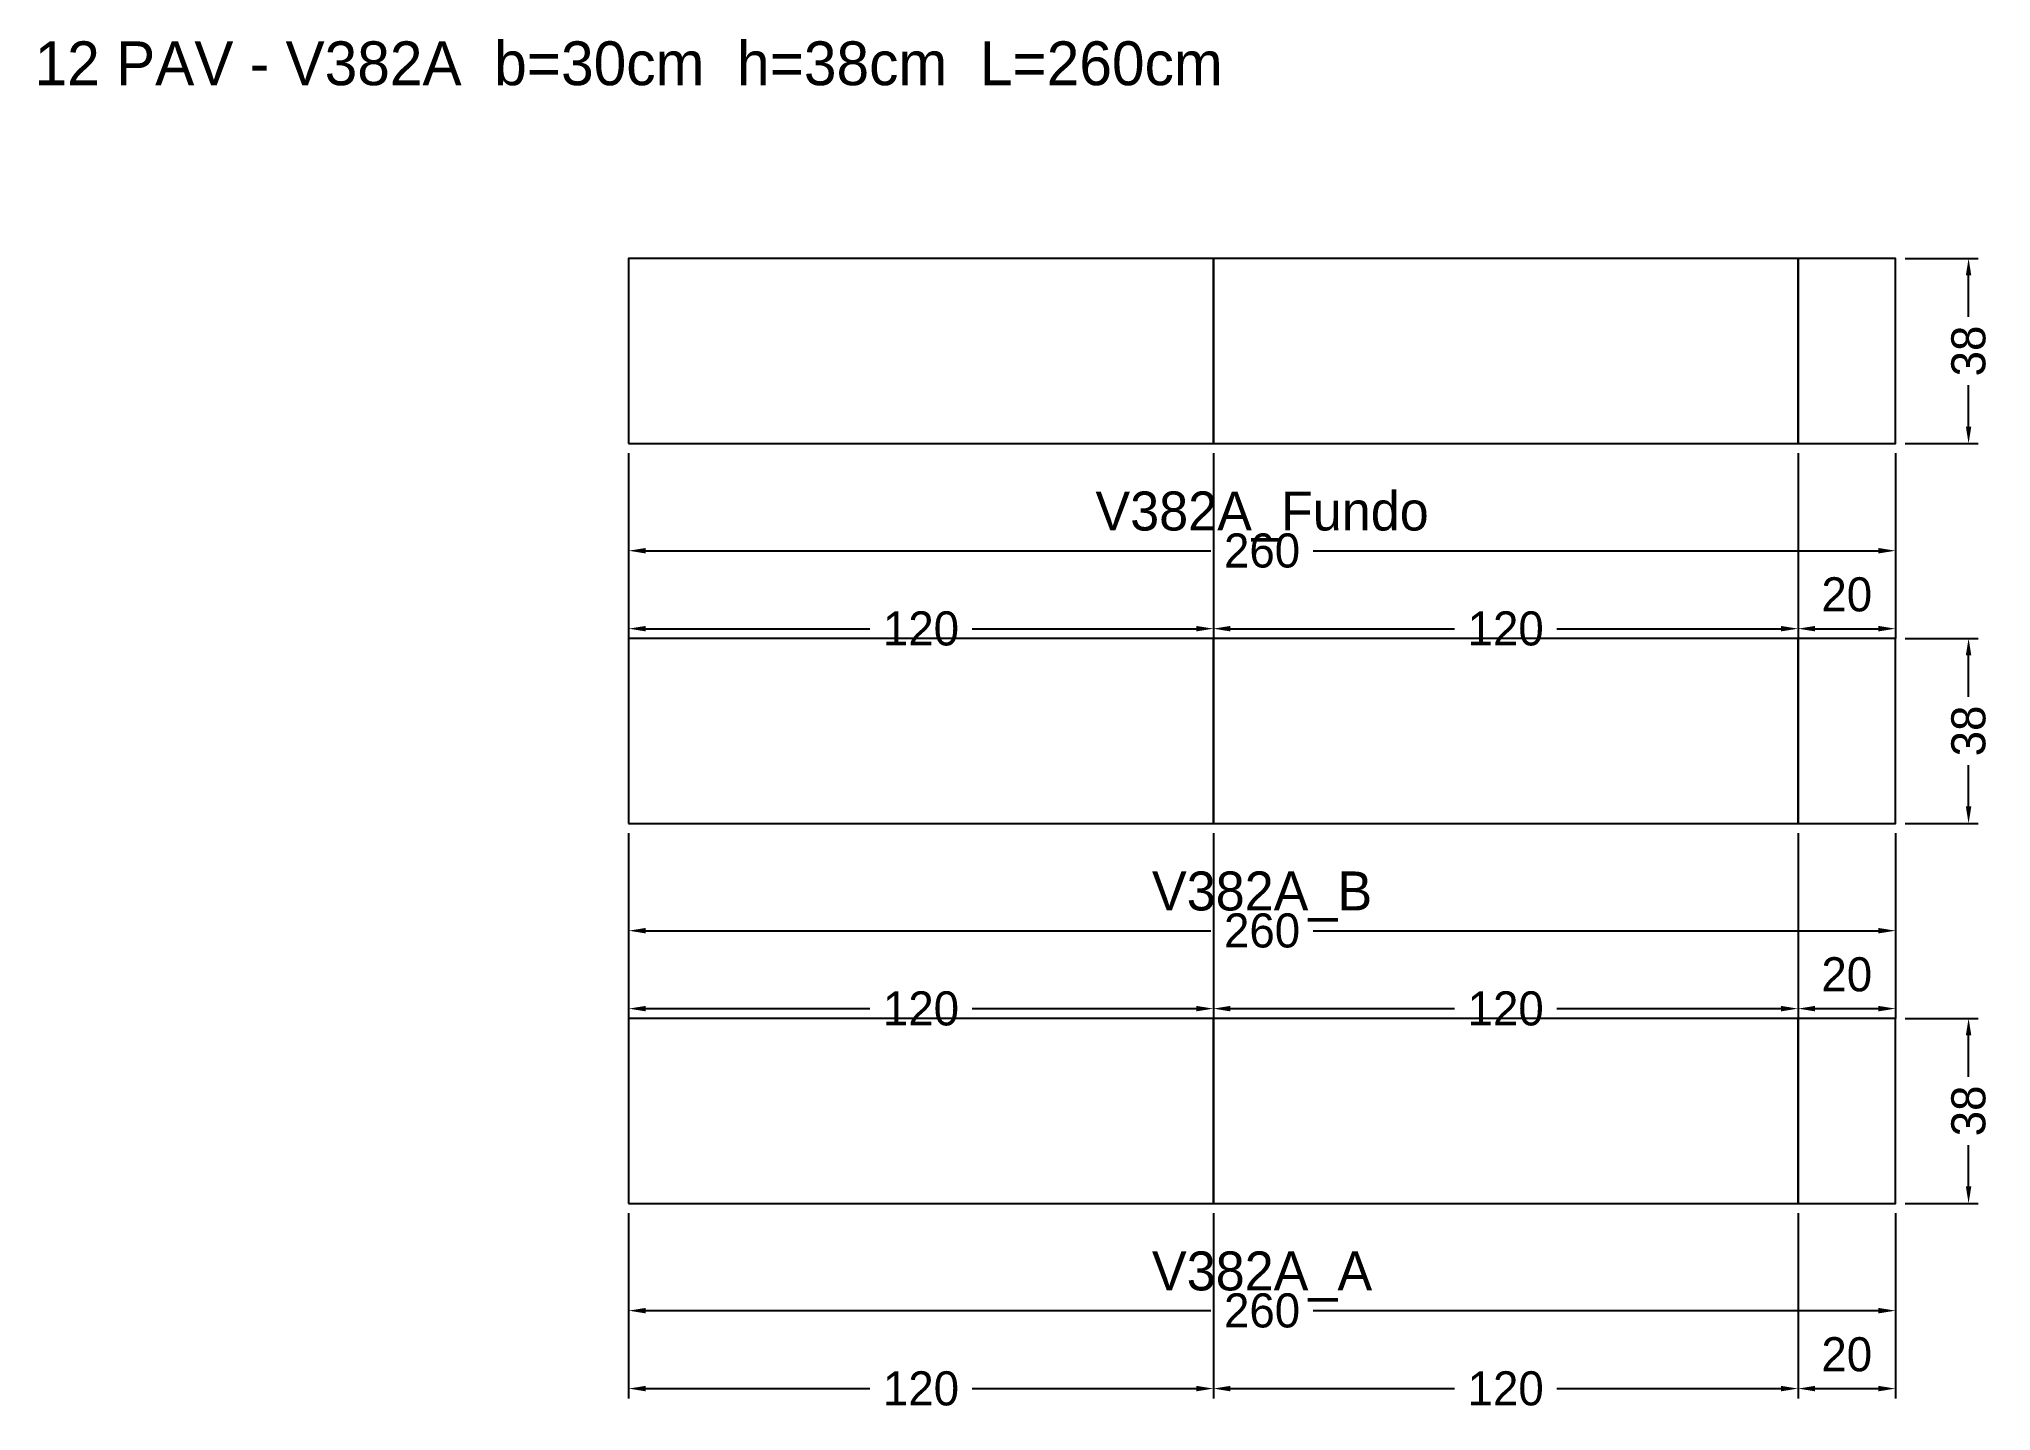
# Model space of a CAD drawing. Header units: metres. Extents: x -121 to 280, y -43 to 239.
import ezdxf

# ---------------------------------------------------------------- set-up
doc = ezdxf.new("R2010")
doc.units = ezdxf.units.M
for name, color, linetype in [('COTA', 3, 'Continuous'), ('NOMENCLATURA', 2, 'Continuous'), ('Paineis', 7, 'Continuous'), ('Texto Secao', 2, 'Continuous')]:
    doc.layers.add(name, color=color, linetype=linetype)
doc.dimstyles.new('COTA_VIG', dxfattribs={"dimtxt": 7, "dimasz": 3.5, "dimexe": 2, "dimexo": 2, "dimgap": 1.5, "dimtad": 1, "dimdec": 1, "dimcen": 2.5, "dimclrd": 3, "dimclre": 3, "dimclrt": 3, "dimazin": 3, "dimtfac": 1, "dimtmove": 0, "dimatfit": 3})

# ---------------------------------------------------------------- blocks, each defined once
blk = doc.blocks.new('_CLOSEDFILLED')
at = {"color": 0, "linetype": 'BYBLOCK'}
blk.add_solid([(-1, 0.16), (0, 0), (-1, -0.16)], dxfattribs=at)
blk = doc.blocks.new('*D1')
at = {"color": 3}
for p, q in [((0, -2), (0, -24)), ((260, -2), (260, -24)), ((3.5, -22), (119.5, -22)), ((140.5, -22), (256.5, -22))]:
    blk.add_line(p, q, dxfattribs=at)
at = {"layer": 'Defpoints'}
for p in [(0, 0), (260, 0), (0, -22)]:
    blk.add_point(p, dxfattribs=at)
at = {"layer": 'COTA', "color": 3, "xscale": 3.5, "yscale": 3.5, "rotation": 180}
blk.add_blockref('_CLOSEDFILLED', (0, -22), dxfattribs=at)
at = {"layer": 'COTA', "color": 3, "xscale": 3.5, "yscale": 3.5}
blk.add_blockref('_CLOSEDFILLED', (260, -22), dxfattribs=at)
at = {"layer": 'COTA', "color": 3, "insert": (130, -22), "char_height": 7, "attachment_point": 5}
blk.add_mtext('260', dxfattribs=at)
blk = doc.blocks.new('*D2')
at = {"color": 3}
for p, q in [((0, -2), (0, -40)), ((120, -2), (120, -40)), ((3.5, -38), (49.5, -38)), ((70.5, -38), (116.5, -38))]:
    blk.add_line(p, q, dxfattribs=at)
at = {"layer": 'Defpoints'}
for p in [(0, 0), (120, 0), (0, -38)]:
    blk.add_point(p, dxfattribs=at)
at = {"layer": 'COTA', "color": 3, "xscale": 3.5, "yscale": 3.5, "rotation": 180}
blk.add_blockref('_CLOSEDFILLED', (0, -38), dxfattribs=at)
at = {"layer": 'COTA', "color": 3, "xscale": 3.5, "yscale": 3.5}
blk.add_blockref('_CLOSEDFILLED', (120, -38), dxfattribs=at)
at = {"layer": 'COTA', "color": 3, "insert": (60, -38), "char_height": 7, "attachment_point": 5}
blk.add_mtext('120', dxfattribs=at)
blk = doc.blocks.new('*D3')
at = {"color": 3}
for p, q in [((120, -2), (120, -40)), ((240, -2), (240, -40)), ((123.5, -38), (169.5, -38)), ((190.5, -38), (236.5, -38))]:
    blk.add_line(p, q, dxfattribs=at)
at = {"layer": 'Defpoints'}
for p in [(120, 0), (240, 0), (120, -38)]:
    blk.add_point(p, dxfattribs=at)
at = {"layer": 'COTA', "color": 3, "xscale": 3.5, "yscale": 3.5, "rotation": 180}
blk.add_blockref('_CLOSEDFILLED', (120, -38), dxfattribs=at)
at = {"layer": 'COTA', "color": 3, "xscale": 3.5, "yscale": 3.5}
blk.add_blockref('_CLOSEDFILLED', (240, -38), dxfattribs=at)
at = {"layer": 'COTA', "color": 3, "insert": (180, -38), "char_height": 7, "attachment_point": 5}
blk.add_mtext('120', dxfattribs=at)
blk = doc.blocks.new('*D4')
at = {"color": 3}
for p, q in [((240, -2), (240, -40)), ((260, -2), (260, -40)), ((243.5, -38), (256.5, -38))]:
    blk.add_line(p, q, dxfattribs=at)
at = {"layer": 'Defpoints'}
for p in [(240, 0), (260, 0), (240, -38)]:
    blk.add_point(p, dxfattribs=at)
at = {"layer": 'COTA', "color": 3, "xscale": 3.5, "yscale": 3.5, "rotation": 180}
blk.add_blockref('_CLOSEDFILLED', (240, -38), dxfattribs=at)
at = {"layer": 'COTA', "color": 3, "xscale": 3.5, "yscale": 3.5}
blk.add_blockref('_CLOSEDFILLED', (260, -38), dxfattribs=at)
at = {"layer": 'COTA', "color": 3, "insert": (250, -31), "char_height": 7, "attachment_point": 5}
blk.add_mtext('20', dxfattribs=at)
blk = doc.blocks.new('*D5')
at = {"color": 3}
for p, q in [((262, 38), (277, 38)), ((275, 26), (275, 34.5)), ((275, 3.5), (275, 12)), ((262, 0), (277, 0))]:
    blk.add_line(p, q, dxfattribs=at)
at = {"layer": 'Defpoints'}
for p in [(260, 38), (260, 0), (275, 0)]:
    blk.add_point(p, dxfattribs=at)
at = {"layer": 'COTA', "color": 3, "xscale": 3.5, "yscale": 3.5}
for p, rotation in [((275, 38), 90), ((275, 0), 270)]:
    blk.add_blockref('_CLOSEDFILLED', p, dxfattribs=dict(at, rotation=rotation))
at = {"layer": 'COTA', "color": 3, "insert": (275, 19), "char_height": 7, "attachment_point": 5, "rotation": 90}
blk.add_mtext('38', dxfattribs=at)
blk = doc.blocks.new('*D6')
at = {"color": 3}
for p, q in [((0, 76), (0, 54)), ((260, 76), (260, 54)), ((3.5, 56), (119.5, 56)), ((140.5, 56), (256.5, 56))]:
    blk.add_line(p, q, dxfattribs=at)
at = {"layer": 'Defpoints'}
for p in [(0, 78), (260, 78), (0, 56)]:
    blk.add_point(p, dxfattribs=at)
at = {"layer": 'COTA', "color": 3, "xscale": 3.5, "yscale": 3.5, "rotation": 180}
blk.add_blockref('_CLOSEDFILLED', (0, 56), dxfattribs=at)
at = {"layer": 'COTA', "color": 3, "xscale": 3.5, "yscale": 3.5}
blk.add_blockref('_CLOSEDFILLED', (260, 56), dxfattribs=at)
at = {"layer": 'COTA', "color": 3, "insert": (130, 56), "char_height": 7, "attachment_point": 5}
blk.add_mtext('260', dxfattribs=at)
blk = doc.blocks.new('*D7')
at = {"color": 3}
for p, q in [((0, 76), (0, 38)), ((120, 76), (120, 38)), ((3.5, 40), (49.5, 40)), ((70.5, 40), (116.5, 40))]:
    blk.add_line(p, q, dxfattribs=at)
at = {"layer": 'Defpoints'}
for p in [(0, 78), (120, 78), (0, 40)]:
    blk.add_point(p, dxfattribs=at)
at = {"layer": 'COTA', "color": 3, "xscale": 3.5, "yscale": 3.5, "rotation": 180}
blk.add_blockref('_CLOSEDFILLED', (0, 40), dxfattribs=at)
at = {"layer": 'COTA', "color": 3, "xscale": 3.5, "yscale": 3.5}
blk.add_blockref('_CLOSEDFILLED', (120, 40), dxfattribs=at)
at = {"layer": 'COTA', "color": 3, "insert": (60, 40), "char_height": 7, "attachment_point": 5}
blk.add_mtext('120', dxfattribs=at)
blk = doc.blocks.new('*D8')
at = {"color": 3}
for p, q in [((120, 76), (120, 38)), ((240, 76), (240, 38)), ((123.5, 40), (169.5, 40)), ((190.5, 40), (236.5, 40))]:
    blk.add_line(p, q, dxfattribs=at)
at = {"layer": 'Defpoints'}
for p in [(120, 78), (240, 78), (120, 40)]:
    blk.add_point(p, dxfattribs=at)
at = {"layer": 'COTA', "color": 3, "xscale": 3.5, "yscale": 3.5, "rotation": 180}
blk.add_blockref('_CLOSEDFILLED', (120, 40), dxfattribs=at)
at = {"layer": 'COTA', "color": 3, "xscale": 3.5, "yscale": 3.5}
blk.add_blockref('_CLOSEDFILLED', (240, 40), dxfattribs=at)
at = {"layer": 'COTA', "color": 3, "insert": (180, 40), "char_height": 7, "attachment_point": 5}
blk.add_mtext('120', dxfattribs=at)
blk = doc.blocks.new('*D9')
at = {"color": 3}
for p, q in [((240, 76), (240, 38)), ((260, 76), (260, 38)), ((243.5, 40), (256.5, 40))]:
    blk.add_line(p, q, dxfattribs=at)
at = {"layer": 'Defpoints'}
for p in [(240, 78), (260, 78), (240, 40)]:
    blk.add_point(p, dxfattribs=at)
at = {"layer": 'COTA', "color": 3, "xscale": 3.5, "yscale": 3.5, "rotation": 180}
blk.add_blockref('_CLOSEDFILLED', (240, 40), dxfattribs=at)
at = {"layer": 'COTA', "color": 3, "xscale": 3.5, "yscale": 3.5}
blk.add_blockref('_CLOSEDFILLED', (260, 40), dxfattribs=at)
at = {"layer": 'COTA', "color": 3, "insert": (250, 47), "char_height": 7, "attachment_point": 5}
blk.add_mtext('20', dxfattribs=at)
blk = doc.blocks.new('*D10')
at = {"color": 3}
for p, q in [((262, 116), (277, 116)), ((275, 104), (275, 112.5)), ((275, 81.5), (275, 90)), ((262, 78), (277, 78))]:
    blk.add_line(p, q, dxfattribs=at)
at = {"layer": 'Defpoints'}
for p in [(260, 116), (260, 78), (275, 78)]:
    blk.add_point(p, dxfattribs=at)
at = {"layer": 'COTA', "color": 3, "xscale": 3.5, "yscale": 3.5}
for p, rotation in [((275, 116), 90), ((275, 78), 270)]:
    blk.add_blockref('_CLOSEDFILLED', p, dxfattribs=dict(at, rotation=rotation))
at = {"layer": 'COTA', "color": 3, "insert": (275, 97), "char_height": 7, "attachment_point": 5, "rotation": 90}
blk.add_mtext('38', dxfattribs=at)
blk = doc.blocks.new('*D11')
at = {"color": 3}
for p, q in [((0, 154), (0, 132)), ((260, 154), (260, 132)), ((3.5, 134), (119.5, 134)), ((140.5, 134), (256.5, 134))]:
    blk.add_line(p, q, dxfattribs=at)
at = {"layer": 'Defpoints'}
for p in [(0, 156), (260, 156), (0, 134)]:
    blk.add_point(p, dxfattribs=at)
at = {"layer": 'COTA', "color": 3, "xscale": 3.5, "yscale": 3.5, "rotation": 180}
blk.add_blockref('_CLOSEDFILLED', (0, 134), dxfattribs=at)
at = {"layer": 'COTA', "color": 3, "xscale": 3.5, "yscale": 3.5}
blk.add_blockref('_CLOSEDFILLED', (260, 134), dxfattribs=at)
at = {"layer": 'COTA', "color": 3, "insert": (130, 134), "char_height": 7, "attachment_point": 5}
blk.add_mtext('260', dxfattribs=at)
blk = doc.blocks.new('*D12')
at = {"color": 3}
for p, q in [((0, 154), (0, 116)), ((120, 154), (120, 116)), ((3.5, 118), (49.5, 118)), ((70.5, 118), (116.5, 118))]:
    blk.add_line(p, q, dxfattribs=at)
at = {"layer": 'Defpoints'}
for p in [(0, 156), (120, 156), (0, 118)]:
    blk.add_point(p, dxfattribs=at)
at = {"layer": 'COTA', "color": 3, "xscale": 3.5, "yscale": 3.5, "rotation": 180}
blk.add_blockref('_CLOSEDFILLED', (0, 118), dxfattribs=at)
at = {"layer": 'COTA', "color": 3, "xscale": 3.5, "yscale": 3.5}
blk.add_blockref('_CLOSEDFILLED', (120, 118), dxfattribs=at)
at = {"layer": 'COTA', "color": 3, "insert": (60, 118), "char_height": 7, "attachment_point": 5}
blk.add_mtext('120', dxfattribs=at)
blk = doc.blocks.new('*D13')
at = {"color": 3}
for p, q in [((120, 154), (120, 116)), ((240, 154), (240, 116)), ((123.5, 118), (169.5, 118)), ((190.5, 118), (236.5, 118))]:
    blk.add_line(p, q, dxfattribs=at)
at = {"layer": 'Defpoints'}
for p in [(120, 156), (240, 156), (120, 118)]:
    blk.add_point(p, dxfattribs=at)
at = {"layer": 'COTA', "color": 3, "xscale": 3.5, "yscale": 3.5, "rotation": 180}
blk.add_blockref('_CLOSEDFILLED', (120, 118), dxfattribs=at)
at = {"layer": 'COTA', "color": 3, "xscale": 3.5, "yscale": 3.5}
blk.add_blockref('_CLOSEDFILLED', (240, 118), dxfattribs=at)
at = {"layer": 'COTA', "color": 3, "insert": (180, 118), "char_height": 7, "attachment_point": 5}
blk.add_mtext('120', dxfattribs=at)
blk = doc.blocks.new('*D14')
at = {"color": 3}
for p, q in [((240, 154), (240, 116)), ((260, 154), (260, 116)), ((243.5, 118), (256.5, 118))]:
    blk.add_line(p, q, dxfattribs=at)
at = {"layer": 'Defpoints'}
for p in [(240, 156), (260, 156), (240, 118)]:
    blk.add_point(p, dxfattribs=at)
at = {"layer": 'COTA', "color": 3, "xscale": 3.5, "yscale": 3.5, "rotation": 180}
blk.add_blockref('_CLOSEDFILLED', (240, 118), dxfattribs=at)
at = {"layer": 'COTA', "color": 3, "xscale": 3.5, "yscale": 3.5}
blk.add_blockref('_CLOSEDFILLED', (260, 118), dxfattribs=at)
at = {"layer": 'COTA', "color": 3, "insert": (250, 125), "char_height": 7, "attachment_point": 5}
blk.add_mtext('20', dxfattribs=at)
blk = doc.blocks.new('*D15')
at = {"color": 3}
for p, q in [((262, 194), (277, 194)), ((275, 182), (275, 190.5)), ((275, 159.5), (275, 168)), ((262, 156), (277, 156))]:
    blk.add_line(p, q, dxfattribs=at)
at = {"layer": 'Defpoints'}
for p in [(260, 194), (260, 156), (275, 156)]:
    blk.add_point(p, dxfattribs=at)
at = {"layer": 'COTA', "color": 3, "xscale": 3.5, "yscale": 3.5}
for p, rotation in [((275, 194), 90), ((275, 156), 270)]:
    blk.add_blockref('_CLOSEDFILLED', p, dxfattribs=dict(at, rotation=rotation))
at = {"layer": 'COTA', "color": 3, "insert": (275, 175), "char_height": 7, "attachment_point": 5, "rotation": 90}
blk.add_mtext('38', dxfattribs=at)

msp = doc.modelspace()

# ---------------------------------------------------------------- linework, layer by layer
at = {"layer": 'Paineis'}
for points in [[(0, 156), (120, 156), (120, 194), (0, 194)], [(120, 156), (240, 156), (240, 194), (120, 194)], [(240, 156), (260, 156), (260, 194), (240, 194)], [(0, 78), (120, 78), (120, 116), (0, 116)], [(120, 78), (240, 78), (240, 116), (120, 116)], [(240, 78), (260, 78), (260, 116), (240, 116)], [(0, 0), (120, 0), (120, 38), (0, 38)], [(120, 0), (240, 0), (240, 38), (120, 38)], [(240, 0), (260, 0), (260, 38), (240, 38)]]:
    msp.add_lwpolyline(points, close=True, dxfattribs=at)

# ---------------------------------------------------------------- texts
at = {"layer": 'NOMENCLATURA', "insert": (0, 234), "char_height": 9, "width": 280, "attachment_point": 5}
msp.add_mtext('12 PAV - V382A  b=30cm  h=38cm  L=260cm', dxfattribs=at)
at = {"layer": 'Texto Secao', "char_height": 8, "width": 280, "attachment_point": 5}
for s, insert in [('V382A_Fundo', (130, 141)), ('V382A_B', (130, 63)), ('V382A_A', (130, -15))]:
    msp.add_mtext(s, dxfattribs=dict(at, insert=insert))

# ---------------------------------------------------------------- dimensions: what is measured, and where the dimension line sits
at = {"layer": 'COTA'}
for base, p1, p2, picture, middle in [((275, 156), (260, 156), (260, 194), '*D15', (275, 175)), ((275, 78), (260, 78), (260, 116), '*D10', (275, 97)), ((275, 0), (260, 0), (260, 38), '*D5', (275, 19))]:
    dim = msp.add_linear_dim(base=base, p1=p1, p2=p2, angle=90, dimstyle='COTA_VIG', dxfattribs=at)
    dim.commit()
    dim.dimension.update_dxf_attribs({"geometry": picture, "text_midpoint": middle})
for base, p1, p2, picture, middle in [((0, 134), (0, 156), (260, 156), '*D11', (130, 134)), ((0, 118), (0, 156), (120, 156), '*D12', (60, 118)), ((120, 118), (120, 156), (240, 156), '*D13', (180, 118)), ((240, 118), (240, 156), (260, 156), '*D14', (250, 125)), ((0, 56), (0, 78), (260, 78), '*D6', (130, 56)), ((0, 40), (0, 78), (120, 78), '*D7', (60, 40)), ((120, 40), (120, 78), (240, 78), '*D8', (180, 40)), ((240, 40), (240, 78), (260, 78), '*D9', (250, 47)), ((0, -22), (0, 0), (260, 0), '*D1', (130, -22)), ((0, -38), (0, 0), (120, 0), '*D2', (60, -38)), ((120, -38), (120, 0), (240, 0), '*D3', (180, -38)), ((240, -38), (240, 0), (260, 0), '*D4', (250, -31))]:
    dim = msp.add_linear_dim(base=base, p1=p1, p2=p2, dimstyle='COTA_VIG', dxfattribs=at)
    dim.commit()
    dim.dimension.update_dxf_attribs({"geometry": picture, "text_midpoint": middle})

doc.saveas('drawing.dxf')
